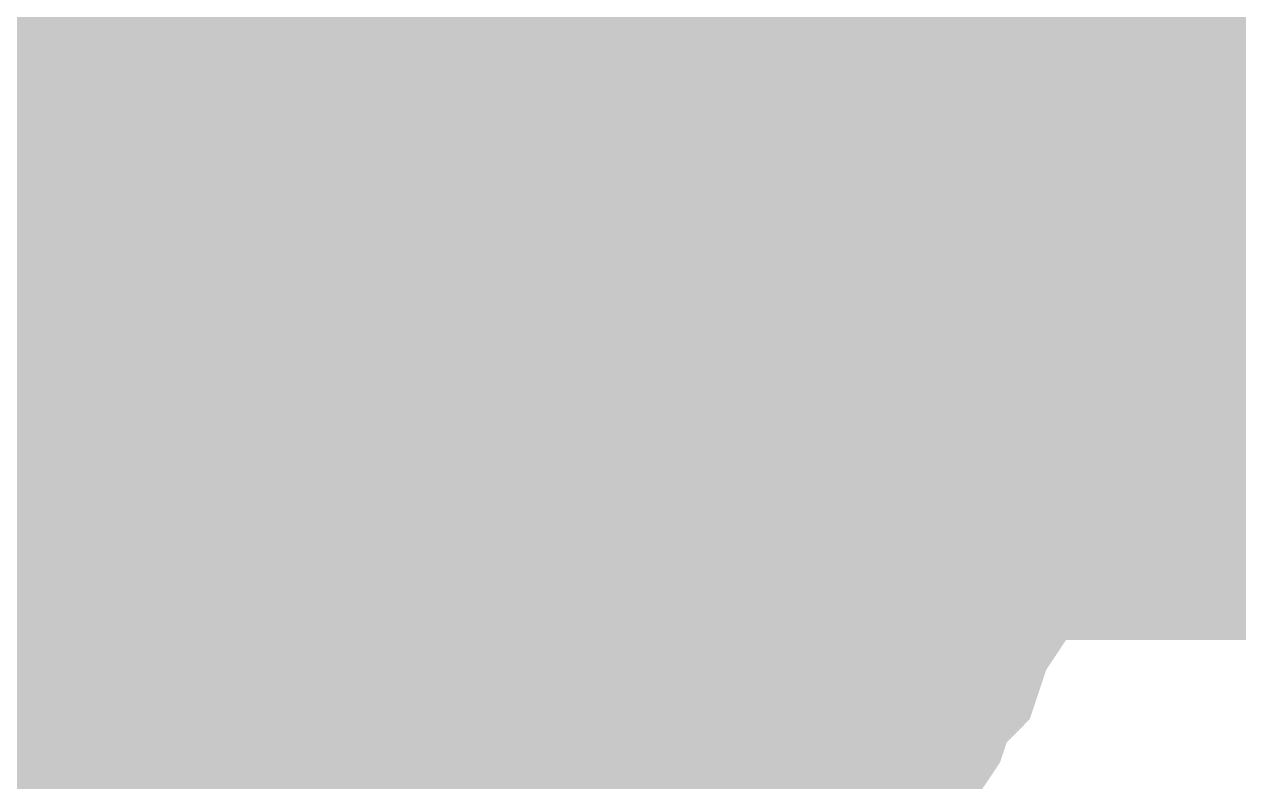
# Model space of a CAD drawing. Header units: inches. Extents: x 0 to 841, y 0 to 594.
# Drawn here: x 289.839 to 291.016, y 551.983 to 552.718 of the extents above; entities that cross this region are included whole.
import ezdxf

# ---------------------------------------------------------------- set-up
doc = ezdxf.new("R2010")
doc.units = ezdxf.units.IN
doc.layers.add('Sheet', color=255, linetype='Continuous')

msp = doc.modelspace()

# ---------------------------------------------------------------- linework, layer by layer
at = {"layer": 'Sheet'}
for points in [[(290.0089, 552.4955, 0.7493, 0.7493, 0), (290.0089, 562.4898, 0.7493, 0.7493, 0)], [(290.3345, 552.8885, 0.2997, 0.2997, 0), (290.357, 552.866, 0.2997, 0.2997, 0), (290.3682, 552.8548, 0.2997, 0.2997, 0), (290.3907, 552.8324, 0.2997, 0.2997, 0), (290.4019, 552.8211, 0.2997, 0.2997, 0), (290.4244, 552.7987, 0.2997, 0.2997, 0), (290.4356, 552.7762, 0.2997, 0.2997, 0), (290.4468, 552.7537, 0.2997, 0.2997, 0), (290.4581, 552.7425, 0.2997, 0.2997, 0), (290.4693, 552.7201, 0.2997, 0.2997, 0), (290.4805, 552.6976, 0.2997, 0.2997, 0), (290.4917, 552.6751, 0.2997, 0.2997, 0), (290.503, 552.6414, 0.2997, 0.2997, 0), (290.5142, 552.619, 0.2997, 0.2997, 0), (290.5142, 552.5965, 0.2997, 0.2997, 0), (290.5142, 552.5741, 0.2997, 0.2997, 0), (290.5254, 552.5516, 0.2997, 0.2997, 0), (290.5254, 552.5179, 0.2997, 0.2997, 0), (290.5254, 552.4955, 0.2997, 0.2997, 0)], [(290.3345, 552.8885, 0.2997, 0.2997, 0), (290.357, 552.866, 0.2997, 0.2997, 0), (290.3682, 552.8548, 0.2997, 0.2997, 0), (290.3907, 552.8324, 0.2997, 0.2997, 0), (290.4019, 552.8211, 0.2997, 0.2997, 0), (290.4244, 552.7987, 0.2997, 0.2997, 0), (290.4356, 552.7762, 0.2997, 0.2997, 0), (290.4468, 552.7537, 0.2997, 0.2997, 0), (290.4581, 552.7425, 0.2997, 0.2997, 0), (290.4693, 552.7201, 0.2997, 0.2997, 0), (290.4805, 552.6976, 0.2997, 0.2997, 0), (290.4917, 552.6751, 0.2997, 0.2997, 0), (290.503, 552.6414, 0.2997, 0.2997, 0), (290.5142, 552.619, 0.2997, 0.2997, 0), (290.5142, 552.5965, 0.2997, 0.2997, 0), (290.5142, 552.5741, 0.2997, 0.2997, 0), (290.5254, 552.5516, 0.2997, 0.2997, 0), (290.5254, 552.5179, 0.2997, 0.2997, 0), (290.5254, 552.4955, 0.2997, 0.2997, 0)], [(290.3345, 552.8885, 0.2997, 0.2997, 0), (290.357, 552.866, 0.2997, 0.2997, 0), (290.3682, 552.8548, 0.2997, 0.2997, 0), (290.3907, 552.8324, 0.2997, 0.2997, 0), (290.4019, 552.8211, 0.2997, 0.2997, 0), (290.4244, 552.7987, 0.2997, 0.2997, 0), (290.4356, 552.7762, 0.2997, 0.2997, 0), (290.4468, 552.7537, 0.2997, 0.2997, 0), (290.4581, 552.7425, 0.2997, 0.2997, 0), (290.4693, 552.7201, 0.2997, 0.2997, 0), (290.4805, 552.6976, 0.2997, 0.2997, 0), (290.4917, 552.6751, 0.2997, 0.2997, 0), (290.503, 552.6414, 0.2997, 0.2997, 0), (290.5142, 552.619, 0.2997, 0.2997, 0), (290.5142, 552.5965, 0.2997, 0.2997, 0), (290.5142, 552.5741, 0.2997, 0.2997, 0), (290.5254, 552.5516, 0.2997, 0.2997, 0), (290.5254, 552.5179, 0.2997, 0.2997, 0), (290.5254, 552.4955, 0.2997, 0.2997, 0)], [(290.6602, 552.8885, 0.2997, 0.2997, 0), (290.6826, 552.8548, 0.2997, 0.2997, 0), (290.6939, 552.8211, 0.2997, 0.2997, 0), (290.7163, 552.7874, 0.2997, 0.2997, 0), (290.7276, 552.7537, 0.2997, 0.2997, 0), (290.7388, 552.7201, 0.2997, 0.2997, 0), (290.75, 552.6864, 0.2997, 0.2997, 0), (290.7612, 552.6527, 0.2997, 0.2997, 0), (290.7612, 552.6078, 0.2997, 0.2997, 0), (290.7725, 552.5741, 0.2997, 0.2997, 0), (290.7725, 552.5292, 0.2997, 0.2997, 0), (290.7725, 552.4955, 0.2997, 0.2997, 0)], [(290.6602, 552.8885, 0.2997, 0.2997, 0), (290.6826, 552.8548, 0.2997, 0.2997, 0), (290.6939, 552.8211, 0.2997, 0.2997, 0), (290.7163, 552.7874, 0.2997, 0.2997, 0), (290.7276, 552.7537, 0.2997, 0.2997, 0), (290.7388, 552.7201, 0.2997, 0.2997, 0), (290.75, 552.6864, 0.2997, 0.2997, 0), (290.7612, 552.6527, 0.2997, 0.2997, 0), (290.7612, 552.6078, 0.2997, 0.2997, 0), (290.7725, 552.5741, 0.2997, 0.2997, 0), (290.7725, 552.5292, 0.2997, 0.2997, 0), (290.7725, 552.4955, 0.2997, 0.2997, 0)], [(290.6602, 552.8885, 0.2997, 0.2997, 0), (290.6826, 552.8548, 0.2997, 0.2997, 0), (290.6939, 552.8211, 0.2997, 0.2997, 0), (290.7163, 552.7874, 0.2997, 0.2997, 0), (290.7276, 552.7537, 0.2997, 0.2997, 0), (290.7388, 552.7201, 0.2997, 0.2997, 0), (290.75, 552.6864, 0.2997, 0.2997, 0), (290.7612, 552.6527, 0.2997, 0.2997, 0), (290.7612, 552.6078, 0.2997, 0.2997, 0), (290.7725, 552.5741, 0.2997, 0.2997, 0), (290.7725, 552.5292, 0.2997, 0.2997, 0), (290.7725, 552.4955, 0.2997, 0.2997, 0)], [(290.6602, 552.8885, 0.2997, 0.2997, 0), (290.6826, 552.8548, 0.2997, 0.2997, 0), (290.6939, 552.8211, 0.2997, 0.2997, 0), (290.7163, 552.7874, 0.2997, 0.2997, 0), (290.7276, 552.7537, 0.2997, 0.2997, 0), (290.7388, 552.7201, 0.2997, 0.2997, 0), (290.75, 552.6864, 0.2997, 0.2997, 0), (290.7612, 552.6527, 0.2997, 0.2997, 0), (290.7612, 552.6078, 0.2997, 0.2997, 0), (290.7725, 552.5741, 0.2997, 0.2997, 0), (290.7725, 552.5292, 0.2997, 0.2997, 0), (290.7725, 552.4955, 0.2997, 0.2997, 0)], [(277.5111, 552.4955, 0.7493, 0.7493, 0), (290.0089, 552.4955, 0.7493, 0.7493, 0), (290.0089, 537.4927, 0.7493, 0.7493, 0)], [(290.0089, 552.4955, 0.7493, 0.7493, 0), (295.017, 552.4955, 0.7493, 0.7493, 0)], [(290.7163, 552.7874, 0.0991, 0.0991, 0), (290.7276, 552.7537, 0.0991, 0.0991, 0), (290.7388, 552.7201, 0.0991, 0.0991, 0), (290.75, 552.6864, 0.0991, 0.0991, 0), (290.7612, 552.6527, 0.0991, 0.0991, 0), (290.7612, 552.6078, 0.0991, 0.0991, 0), (290.7725, 552.5741, 0.0991, 0.0991, 0), (290.7725, 552.5292, 0.0991, 0.0991, 0), (290.7725, 552.4955, 0.0991, 0.0991, 0)], [(290.7163, 552.7874, 0.0991, 0.0991, 0), (290.7276, 552.7537, 0.0991, 0.0991, 0), (290.7388, 552.7201, 0.0991, 0.0991, 0), (290.75, 552.6864, 0.0991, 0.0991, 0), (290.7612, 552.6527, 0.0991, 0.0991, 0), (290.7612, 552.6078, 0.0991, 0.0991, 0), (290.7725, 552.5741, 0.0991, 0.0991, 0), (290.7725, 552.5292, 0.0991, 0.0991, 0), (290.7725, 552.4955, 0.0991, 0.0991, 0)], [(290.7163, 552.7874, 0.0991, 0.0991, 0), (290.7276, 552.7537, 0.0991, 0.0991, 0), (290.7388, 552.7201, 0.0991, 0.0991, 0), (290.75, 552.6864, 0.0991, 0.0991, 0), (290.7612, 552.6527, 0.0991, 0.0991, 0), (290.7612, 552.6078, 0.0991, 0.0991, 0), (290.7725, 552.5741, 0.0991, 0.0991, 0), (290.7725, 552.5292, 0.0991, 0.0991, 0), (290.7725, 552.4955, 0.0991, 0.0991, 0)], [(290.7163, 552.7874, 0.0991, 0.0991, 0), (290.7276, 552.7537, 0.0991, 0.0991, 0), (290.7388, 552.7201, 0.0991, 0.0991, 0), (290.75, 552.6864, 0.0991, 0.0991, 0), (290.7612, 552.6527, 0.0991, 0.0991, 0), (290.7612, 552.6078, 0.0991, 0.0991, 0), (290.7725, 552.5741, 0.0991, 0.0991, 0), (290.7725, 552.5292, 0.0991, 0.0991, 0), (290.7725, 552.4955, 0.0991, 0.0991, 0)], [(290.4356, 552.7762, 0.0991, 0.0991, 0), (290.4468, 552.7537, 0.0991, 0.0991, 0), (290.4581, 552.7425, 0.0991, 0.0991, 0), (290.4693, 552.7201, 0.0991, 0.0991, 0), (290.4805, 552.6976, 0.0991, 0.0991, 0), (290.4917, 552.6751, 0.0991, 0.0991, 0), (290.503, 552.6414, 0.0991, 0.0991, 0), (290.5142, 552.619, 0.0991, 0.0991, 0), (290.5142, 552.5965, 0.0991, 0.0991, 0), (290.5142, 552.5741, 0.0991, 0.0991, 0), (290.5254, 552.5516, 0.0991, 0.0991, 0), (290.5254, 552.5179, 0.0991, 0.0991, 0), (290.5254, 552.4955, 0.0991, 0.0991, 0)], [(290.4356, 552.7762, 0.0991, 0.0991, 0), (290.4468, 552.7537, 0.0991, 0.0991, 0), (290.4581, 552.7425, 0.0991, 0.0991, 0), (290.4693, 552.7201, 0.0991, 0.0991, 0), (290.4805, 552.6976, 0.0991, 0.0991, 0), (290.4917, 552.6751, 0.0991, 0.0991, 0), (290.503, 552.6414, 0.0991, 0.0991, 0), (290.5142, 552.619, 0.0991, 0.0991, 0), (290.5142, 552.5965, 0.0991, 0.0991, 0), (290.5142, 552.5741, 0.0991, 0.0991, 0), (290.5254, 552.5516, 0.0991, 0.0991, 0), (290.5254, 552.5179, 0.0991, 0.0991, 0), (290.5254, 552.4955, 0.0991, 0.0991, 0)], [(290.4356, 552.7762, 0.0991, 0.0991, 0), (290.4468, 552.7537, 0.0991, 0.0991, 0), (290.4581, 552.7425, 0.0991, 0.0991, 0), (290.4693, 552.7201, 0.0991, 0.0991, 0), (290.4805, 552.6976, 0.0991, 0.0991, 0), (290.4917, 552.6751, 0.0991, 0.0991, 0), (290.503, 552.6414, 0.0991, 0.0991, 0), (290.5142, 552.619, 0.0991, 0.0991, 0), (290.5142, 552.5965, 0.0991, 0.0991, 0), (290.5142, 552.5741, 0.0991, 0.0991, 0), (290.5254, 552.5516, 0.0991, 0.0991, 0), (290.5254, 552.5179, 0.0991, 0.0991, 0), (290.5254, 552.4955, 0.0991, 0.0991, 0)], [(295.017, 552.4955, 0.2997, 0.2997, 0), (290.0089, 552.4955, 0.2997, 0.2997, 0)], [(290.5254, 552.4955, 0.2997, 0.2997, 0), (290.5254, 552.473, 0.2997, 0.2997, 0), (290.5254, 552.4393, 0.2997, 0.2997, 0), (290.5142, 552.4169, 0.2997, 0.2997, 0), (290.5142, 552.3944, 0.2997, 0.2997, 0), (290.5142, 552.3719, 0.2997, 0.2997, 0), (290.503, 552.3495, 0.2997, 0.2997, 0), (290.4917, 552.3158, 0.2997, 0.2997, 0), (290.4805, 552.2933, 0.2997, 0.2997, 0), (290.4693, 552.2709, 0.2997, 0.2997, 0), (290.4581, 552.2484, 0.2997, 0.2997, 0), (290.4468, 552.2372, 0.2997, 0.2997, 0), (290.4356, 552.2147, 0.2997, 0.2997, 0), (290.4244, 552.1923, 0.2997, 0.2997, 0), (290.4019, 552.1698, 0.2997, 0.2997, 0), (290.3907, 552.1586, 0.2997, 0.2997, 0), (290.3682, 552.1361, 0.2997, 0.2997, 0), (290.357, 552.1249, 0.2997, 0.2997, 0), (290.3345, 552.1024, 0.2997, 0.2997, 0), (290.3121, 552.0912, 0.2997, 0.2997, 0), (290.3009, 552.08, 0.2997, 0.2997, 0), (290.2784, 552.0575, 0.2997, 0.2997, 0), (290.2559, 552.0463, 0.2997, 0.2997, 0), (290.2335, 552.0351, 0.2997, 0.2997, 0), (290.211, 552.0351, 0.2997, 0.2997, 0), (290.1886, 552.0238, 0.2997, 0.2997, 0), (290.1661, 552.0126, 0.2997, 0.2997, 0), (290.1324, 552.0014, 0.2997, 0.2997, 0), (290.11, 552.0014, 0.2997, 0.2997, 0), (290.0875, 552.0014, 0.2997, 0.2997, 0), (290.0651, 551.9901, 0.2997, 0.2997, 0), (290.0314, 551.9901, 0.2997, 0.2997, 0), (290.0089, 551.9901, 0.2997, 0.2997, 0)], [(290.5254, 552.4955, 0.2997, 0.2997, 0), (290.5254, 552.473, 0.2997, 0.2997, 0), (290.5254, 552.4393, 0.2997, 0.2997, 0), (290.5142, 552.4169, 0.2997, 0.2997, 0), (290.5142, 552.3944, 0.2997, 0.2997, 0), (290.5142, 552.3719, 0.2997, 0.2997, 0), (290.503, 552.3495, 0.2997, 0.2997, 0), (290.4917, 552.3158, 0.2997, 0.2997, 0), (290.4805, 552.2933, 0.2997, 0.2997, 0), (290.4693, 552.2709, 0.2997, 0.2997, 0), (290.4581, 552.2484, 0.2997, 0.2997, 0), (290.4468, 552.2372, 0.2997, 0.2997, 0), (290.4356, 552.2147, 0.2997, 0.2997, 0), (290.4244, 552.1923, 0.2997, 0.2997, 0), (290.4019, 552.1698, 0.2997, 0.2997, 0), (290.3907, 552.1586, 0.2997, 0.2997, 0), (290.3682, 552.1361, 0.2997, 0.2997, 0), (290.357, 552.1249, 0.2997, 0.2997, 0), (290.3345, 552.1024, 0.2997, 0.2997, 0), (290.3121, 552.0912, 0.2997, 0.2997, 0), (290.3009, 552.08, 0.2997, 0.2997, 0), (290.2784, 552.0575, 0.2997, 0.2997, 0), (290.2559, 552.0463, 0.2997, 0.2997, 0), (290.2335, 552.0351, 0.2997, 0.2997, 0), (290.211, 552.0351, 0.2997, 0.2997, 0), (290.1886, 552.0238, 0.2997, 0.2997, 0), (290.1661, 552.0126, 0.2997, 0.2997, 0), (290.1324, 552.0014, 0.2997, 0.2997, 0), (290.11, 552.0014, 0.2997, 0.2997, 0), (290.0875, 552.0014, 0.2997, 0.2997, 0), (290.0651, 551.9901, 0.2997, 0.2997, 0), (290.0314, 551.9901, 0.2997, 0.2997, 0), (290.0089, 551.9901, 0.2997, 0.2997, 0)], [(290.5254, 552.4955, 0.2997, 0.2997, 0), (290.5254, 552.473, 0.2997, 0.2997, 0), (290.5254, 552.4393, 0.2997, 0.2997, 0), (290.5142, 552.4169, 0.2997, 0.2997, 0), (290.5142, 552.3944, 0.2997, 0.2997, 0), (290.5142, 552.3719, 0.2997, 0.2997, 0), (290.503, 552.3495, 0.2997, 0.2997, 0), (290.4917, 552.3158, 0.2997, 0.2997, 0), (290.4805, 552.2933, 0.2997, 0.2997, 0), (290.4693, 552.2709, 0.2997, 0.2997, 0), (290.4581, 552.2484, 0.2997, 0.2997, 0), (290.4468, 552.2372, 0.2997, 0.2997, 0), (290.4356, 552.2147, 0.2997, 0.2997, 0), (290.4244, 552.1923, 0.2997, 0.2997, 0), (290.4019, 552.1698, 0.2997, 0.2997, 0), (290.3907, 552.1586, 0.2997, 0.2997, 0), (290.3682, 552.1361, 0.2997, 0.2997, 0), (290.357, 552.1249, 0.2997, 0.2997, 0), (290.3345, 552.1024, 0.2997, 0.2997, 0), (290.3121, 552.0912, 0.2997, 0.2997, 0), (290.3009, 552.08, 0.2997, 0.2997, 0), (290.2784, 552.0575, 0.2997, 0.2997, 0), (290.2559, 552.0463, 0.2997, 0.2997, 0), (290.2335, 552.0351, 0.2997, 0.2997, 0), (290.211, 552.0351, 0.2997, 0.2997, 0), (290.1886, 552.0238, 0.2997, 0.2997, 0), (290.1661, 552.0126, 0.2997, 0.2997, 0), (290.1324, 552.0014, 0.2997, 0.2997, 0), (290.11, 552.0014, 0.2997, 0.2997, 0), (290.0875, 552.0014, 0.2997, 0.2997, 0), (290.0651, 551.9901, 0.2997, 0.2997, 0), (290.0314, 551.9901, 0.2997, 0.2997, 0), (290.0089, 551.9901, 0.2997, 0.2997, 0)], [(290.7725, 552.4955, 0.2997, 0.2997, 0), (290.7725, 552.4505, 0.2997, 0.2997, 0), (290.7725, 552.4169, 0.2997, 0.2997, 0), (290.7612, 552.3832, 0.2997, 0.2997, 0), (290.7612, 552.3382, 0.2997, 0.2997, 0), (290.75, 552.3046, 0.2997, 0.2997, 0), (290.7388, 552.2709, 0.2997, 0.2997, 0), (290.7276, 552.226, 0.2997, 0.2997, 0), (290.7163, 552.1923, 0.2997, 0.2997, 0), (290.6939, 552.1586, 0.2997, 0.2997, 0), (290.6826, 552.1249, 0.2997, 0.2997, 0), (290.6602, 552.1024, 0.2997, 0.2997, 0), (290.649, 552.0687, 0.2997, 0.2997, 0), (290.6265, 552.0351, 0.2997, 0.2997, 0), (290.604, 552.0126, 0.2997, 0.2997, 0), (290.5704, 551.9789, 0.2997, 0.2997, 0), (290.5479, 551.9564, 0.2997, 0.2997, 0), (290.5254, 551.934, 0.2997, 0.2997, 0), (290.4917, 551.9003, 0.2997, 0.2997, 0), (290.4693, 551.8778, 0.2997, 0.2997, 0), (290.4356, 551.8554, 0.2997, 0.2997, 0), (290.4019, 551.8441, 0.2997, 0.2997, 0), (290.3795, 551.8217, 0.2997, 0.2997, 0)], [(290.7725, 552.4955, 0.2997, 0.2997, 0), (290.7725, 552.4505, 0.2997, 0.2997, 0), (290.7725, 552.4169, 0.2997, 0.2997, 0), (290.7612, 552.3832, 0.2997, 0.2997, 0), (290.7612, 552.3382, 0.2997, 0.2997, 0), (290.75, 552.3046, 0.2997, 0.2997, 0), (290.7388, 552.2709, 0.2997, 0.2997, 0), (290.7276, 552.226, 0.2997, 0.2997, 0), (290.7163, 552.1923, 0.2997, 0.2997, 0), (290.6939, 552.1586, 0.2997, 0.2997, 0), (290.6826, 552.1249, 0.2997, 0.2997, 0), (290.6602, 552.1024, 0.2997, 0.2997, 0), (290.649, 552.0687, 0.2997, 0.2997, 0), (290.6265, 552.0351, 0.2997, 0.2997, 0), (290.604, 552.0126, 0.2997, 0.2997, 0), (290.5704, 551.9789, 0.2997, 0.2997, 0), (290.5479, 551.9564, 0.2997, 0.2997, 0), (290.5254, 551.934, 0.2997, 0.2997, 0), (290.4917, 551.9003, 0.2997, 0.2997, 0), (290.4693, 551.8778, 0.2997, 0.2997, 0), (290.4356, 551.8554, 0.2997, 0.2997, 0), (290.4019, 551.8441, 0.2997, 0.2997, 0), (290.3795, 551.8217, 0.2997, 0.2997, 0)], [(290.7725, 552.4955, 0.2997, 0.2997, 0), (290.7725, 552.4505, 0.2997, 0.2997, 0), (290.7725, 552.4169, 0.2997, 0.2997, 0), (290.7612, 552.3832, 0.2997, 0.2997, 0), (290.7612, 552.3382, 0.2997, 0.2997, 0), (290.75, 552.3046, 0.2997, 0.2997, 0), (290.7388, 552.2709, 0.2997, 0.2997, 0), (290.7276, 552.226, 0.2997, 0.2997, 0), (290.7163, 552.1923, 0.2997, 0.2997, 0), (290.6939, 552.1586, 0.2997, 0.2997, 0), (290.6826, 552.1249, 0.2997, 0.2997, 0), (290.6602, 552.1024, 0.2997, 0.2997, 0), (290.649, 552.0687, 0.2997, 0.2997, 0), (290.6265, 552.0351, 0.2997, 0.2997, 0), (290.604, 552.0126, 0.2997, 0.2997, 0), (290.5704, 551.9789, 0.2997, 0.2997, 0), (290.5479, 551.9564, 0.2997, 0.2997, 0), (290.5254, 551.934, 0.2997, 0.2997, 0), (290.4917, 551.9003, 0.2997, 0.2997, 0), (290.4693, 551.8778, 0.2997, 0.2997, 0), (290.4356, 551.8554, 0.2997, 0.2997, 0), (290.4019, 551.8441, 0.2997, 0.2997, 0), (290.3795, 551.8217, 0.2997, 0.2997, 0)], [(290.7725, 552.4955, 0.2997, 0.2997, 0), (290.7725, 552.4505, 0.2997, 0.2997, 0), (290.7725, 552.4169, 0.2997, 0.2997, 0), (290.7612, 552.3832, 0.2997, 0.2997, 0), (290.7612, 552.3382, 0.2997, 0.2997, 0), (290.75, 552.3046, 0.2997, 0.2997, 0), (290.7388, 552.2709, 0.2997, 0.2997, 0), (290.7276, 552.226, 0.2997, 0.2997, 0), (290.7163, 552.1923, 0.2997, 0.2997, 0), (290.6939, 552.1586, 0.2997, 0.2997, 0), (290.6826, 552.1249, 0.2997, 0.2997, 0), (290.6602, 552.1024, 0.2997, 0.2997, 0), (290.649, 552.0687, 0.2997, 0.2997, 0), (290.6265, 552.0351, 0.2997, 0.2997, 0), (290.604, 552.0126, 0.2997, 0.2997, 0), (290.5704, 551.9789, 0.2997, 0.2997, 0), (290.5479, 551.9564, 0.2997, 0.2997, 0), (290.5254, 551.934, 0.2997, 0.2997, 0), (290.4917, 551.9003, 0.2997, 0.2997, 0), (290.4693, 551.8778, 0.2997, 0.2997, 0), (290.4356, 551.8554, 0.2997, 0.2997, 0), (290.4019, 551.8441, 0.2997, 0.2997, 0), (290.3795, 551.8217, 0.2997, 0.2997, 0)], [(290.5254, 552.4955, 0.2997, 0.2997, 0), (290.5254, 552.4955, 0.2997, 0.2997, 0), (290.5254, 552.4955, 0.2997, 0.2997, 0), (290.5254, 552.4955, 0.2997, 0.2997, 0), (290.5254, 552.4955, 0.2997, 0.2997, 0), (290.5254, 552.4955, 0.2997, 0.2997, 0), (290.5254, 552.4955, 0.2997, 0.2997, 0), (290.5254, 552.4955, 0.2997, 0.2997, 0), (290.5254, 552.4955, 0.2997, 0.2997, 0), (290.5254, 552.4955, 0.2997, 0.2997, 0), (290.5254, 552.4955, 0.2997, 0.2997, 0), (290.5254, 552.4955, 0.2997, 0.2997, 0), (290.5254, 552.4955, 0.2997, 0.2997, 0), (290.5254, 552.4955, 0.2997, 0.2997, 0), (290.5254, 552.4955, 0.2997, 0.2997, 0), (290.5254, 552.4955, 0.2997, 0.2997, 0), (290.5254, 552.4955, 0.2997, 0.2997, 0), (290.5254, 552.4955, 0.2997, 0.2997, 0), (290.5254, 552.4955, 0.2997, 0.2997, 0), (290.5254, 552.4955, 0.2997, 0.2997, 0), (290.5254, 552.4955, 0.2997, 0.2997, 0), (290.5254, 552.4955, 0.2997, 0.2997, 0), (290.5254, 552.4955, 0.2997, 0.2997, 0), (290.5254, 552.4955, 0.2997, 0.2997, 0), (290.5254, 552.4955, 0.2997, 0.2997, 0), (290.5254, 552.4955, 0.2997, 0.2997, 0), (290.5254, 552.4955, 0.2997, 0.2997, 0), (290.5254, 552.4955, 0.2997, 0.2997, 0), (290.5254, 552.4955, 0.2997, 0.2997, 0), (290.5254, 552.4955, 0.2997, 0.2997, 0), (290.5254, 552.4955, 0.2997, 0.2997, 0), (290.5254, 552.4955, 0.2997, 0.2997, 0), (290.5254, 552.4955, 0.2997, 0.2997, 0)], [(290.5254, 552.4955, 0.2997, 0.2997, 0), (290.5254, 552.4955, 0.2997, 0.2997, 0)], [(290.5254, 552.4955, 0.2997, 0.2997, 0), (290.5254, 552.4955, 0.2997, 0.2997, 0), (290.5254, 552.4955, 0.2997, 0.2997, 0), (290.5254, 552.4955, 0.2997, 0.2997, 0), (290.5254, 552.4955, 0.2997, 0.2997, 0), (290.5254, 552.4955, 0.2997, 0.2997, 0), (290.5254, 552.4955, 0.2997, 0.2997, 0), (290.5254, 552.4955, 0.2997, 0.2997, 0), (290.5254, 552.4955, 0.2997, 0.2997, 0), (290.5254, 552.4955, 0.2997, 0.2997, 0), (290.5254, 552.4955, 0.2997, 0.2997, 0), (290.5254, 552.4955, 0.2997, 0.2997, 0), (290.5254, 552.4955, 0.2997, 0.2997, 0), (290.5254, 552.4955, 0.2997, 0.2997, 0), (290.5254, 552.4955, 0.2997, 0.2997, 0), (290.5254, 552.4955, 0.2997, 0.2997, 0), (290.5254, 552.4955, 0.2997, 0.2997, 0), (290.5254, 552.4955, 0.2997, 0.2997, 0), (290.5254, 552.4955, 0.2997, 0.2997, 0), (290.5254, 552.4955, 0.2997, 0.2997, 0), (290.5254, 552.4955, 0.2997, 0.2997, 0), (290.5254, 552.4955, 0.2997, 0.2997, 0), (290.5254, 552.4955, 0.2997, 0.2997, 0), (290.5254, 552.4955, 0.2997, 0.2997, 0), (290.5254, 552.4955, 0.2997, 0.2997, 0), (290.5254, 552.4955, 0.2997, 0.2997, 0), (290.5254, 552.4955, 0.2997, 0.2997, 0), (290.5254, 552.4955, 0.2997, 0.2997, 0), (290.5254, 552.4955, 0.2997, 0.2997, 0), (290.5254, 552.4955, 0.2997, 0.2997, 0), (290.5254, 552.4955, 0.2997, 0.2997, 0), (290.5254, 552.4955, 0.2997, 0.2997, 0), (290.5254, 552.4955, 0.2997, 0.2997, 0)], [(290.5254, 552.4955, 0.2997, 0.2997, 0), (290.5254, 552.4955, 0.2997, 0.2997, 0)], [(290.5254, 552.4955, 0.2997, 0.2997, 0), (290.5254, 552.4955, 0.2997, 0.2997, 0), (290.5254, 552.4955, 0.2997, 0.2997, 0), (290.5254, 552.4955, 0.2997, 0.2997, 0), (290.5254, 552.4955, 0.2997, 0.2997, 0), (290.5254, 552.4955, 0.2997, 0.2997, 0), (290.5254, 552.4955, 0.2997, 0.2997, 0), (290.5254, 552.4955, 0.2997, 0.2997, 0), (290.5254, 552.4955, 0.2997, 0.2997, 0), (290.5254, 552.4955, 0.2997, 0.2997, 0), (290.5254, 552.4955, 0.2997, 0.2997, 0), (290.5254, 552.4955, 0.2997, 0.2997, 0), (290.5254, 552.4955, 0.2997, 0.2997, 0), (290.5254, 552.4955, 0.2997, 0.2997, 0), (290.5254, 552.4955, 0.2997, 0.2997, 0), (290.5254, 552.4955, 0.2997, 0.2997, 0), (290.5254, 552.4955, 0.2997, 0.2997, 0), (290.5254, 552.4955, 0.2997, 0.2997, 0), (290.5254, 552.4955, 0.2997, 0.2997, 0), (290.5254, 552.4955, 0.2997, 0.2997, 0), (290.5254, 552.4955, 0.2997, 0.2997, 0), (290.5254, 552.4955, 0.2997, 0.2997, 0), (290.5254, 552.4955, 0.2997, 0.2997, 0), (290.5254, 552.4955, 0.2997, 0.2997, 0), (290.5254, 552.4955, 0.2997, 0.2997, 0), (290.5254, 552.4955, 0.2997, 0.2997, 0), (290.5254, 552.4955, 0.2997, 0.2997, 0), (290.5254, 552.4955, 0.2997, 0.2997, 0), (290.5254, 552.4955, 0.2997, 0.2997, 0), (290.5254, 552.4955, 0.2997, 0.2997, 0), (290.5254, 552.4955, 0.2997, 0.2997, 0), (290.5254, 552.4955, 0.2997, 0.2997, 0), (290.5254, 552.4955, 0.2997, 0.2997, 0)], [(290.5254, 552.4955, 0.2997, 0.2997, 0), (290.5254, 552.4955, 0.2997, 0.2997, 0)], [(290.7725, 552.4955, 0.2997, 0.2997, 0), (290.7725, 552.4955, 0.2997, 0.2997, 0), (290.7725, 552.4955, 0.2997, 0.2997, 0), (290.7725, 552.4955, 0.2997, 0.2997, 0), (290.7725, 552.4955, 0.2997, 0.2997, 0), (290.7725, 552.4955, 0.2997, 0.2997, 0), (290.7725, 552.4955, 0.2997, 0.2997, 0), (290.7725, 552.4955, 0.2997, 0.2997, 0), (290.7725, 552.4955, 0.2997, 0.2997, 0), (290.7725, 552.4955, 0.2997, 0.2997, 0), (290.7725, 552.4955, 0.2997, 0.2997, 0), (290.7725, 552.4955, 0.2997, 0.2997, 0), (290.7725, 552.4955, 0.2997, 0.2997, 0), (290.7725, 552.4955, 0.2997, 0.2997, 0), (290.7725, 552.4955, 0.2997, 0.2997, 0), (290.7725, 552.4955, 0.2997, 0.2997, 0), (290.7725, 552.4955, 0.2997, 0.2997, 0), (290.7725, 552.4955, 0.2997, 0.2997, 0), (290.7725, 552.4955, 0.2997, 0.2997, 0), (290.7725, 552.4955, 0.2997, 0.2997, 0), (290.7725, 552.4955, 0.2997, 0.2997, 0), (290.7725, 552.4955, 0.2997, 0.2997, 0), (290.7725, 552.4955, 0.2997, 0.2997, 0), (290.7725, 552.4955, 0.2997, 0.2997, 0), (290.7725, 552.4955, 0.2997, 0.2997, 0), (290.7725, 552.4955, 0.2997, 0.2997, 0), (290.7725, 552.4955, 0.2997, 0.2997, 0), (290.7725, 552.4955, 0.2997, 0.2997, 0), (290.7725, 552.4955, 0.2997, 0.2997, 0), (290.7725, 552.4955, 0.2997, 0.2997, 0), (290.7725, 552.4955, 0.2997, 0.2997, 0), (290.7725, 552.4955, 0.2997, 0.2997, 0), (290.7725, 552.4955, 0.2997, 0.2997, 0)], [(290.7725, 552.4955, 0.2997, 0.2997, 0), (290.7725, 552.4955, 0.2997, 0.2997, 0)], [(290.7725, 552.4955, 0.2997, 0.2997, 0), (290.7725, 552.4955, 0.2997, 0.2997, 0), (290.7725, 552.4955, 0.2997, 0.2997, 0), (290.7725, 552.4955, 0.2997, 0.2997, 0), (290.7725, 552.4955, 0.2997, 0.2997, 0), (290.7725, 552.4955, 0.2997, 0.2997, 0), (290.7725, 552.4955, 0.2997, 0.2997, 0), (290.7725, 552.4955, 0.2997, 0.2997, 0), (290.7725, 552.4955, 0.2997, 0.2997, 0), (290.7725, 552.4955, 0.2997, 0.2997, 0), (290.7725, 552.4955, 0.2997, 0.2997, 0), (290.7725, 552.4955, 0.2997, 0.2997, 0), (290.7725, 552.4955, 0.2997, 0.2997, 0), (290.7725, 552.4955, 0.2997, 0.2997, 0), (290.7725, 552.4955, 0.2997, 0.2997, 0), (290.7725, 552.4955, 0.2997, 0.2997, 0), (290.7725, 552.4955, 0.2997, 0.2997, 0), (290.7725, 552.4955, 0.2997, 0.2997, 0), (290.7725, 552.4955, 0.2997, 0.2997, 0), (290.7725, 552.4955, 0.2997, 0.2997, 0), (290.7725, 552.4955, 0.2997, 0.2997, 0), (290.7725, 552.4955, 0.2997, 0.2997, 0), (290.7725, 552.4955, 0.2997, 0.2997, 0), (290.7725, 552.4955, 0.2997, 0.2997, 0), (290.7725, 552.4955, 0.2997, 0.2997, 0), (290.7725, 552.4955, 0.2997, 0.2997, 0), (290.7725, 552.4955, 0.2997, 0.2997, 0), (290.7725, 552.4955, 0.2997, 0.2997, 0), (290.7725, 552.4955, 0.2997, 0.2997, 0), (290.7725, 552.4955, 0.2997, 0.2997, 0), (290.7725, 552.4955, 0.2997, 0.2997, 0), (290.7725, 552.4955, 0.2997, 0.2997, 0), (290.7725, 552.4955, 0.2997, 0.2997, 0)], [(290.7725, 552.4955, 0.2997, 0.2997, 0), (290.7725, 552.4955, 0.2997, 0.2997, 0)], [(290.7725, 552.4955, 0.2997, 0.2997, 0), (290.7725, 552.4955, 0.2997, 0.2997, 0), (290.7725, 552.4955, 0.2997, 0.2997, 0), (290.7725, 552.4955, 0.2997, 0.2997, 0), (290.7725, 552.4955, 0.2997, 0.2997, 0), (290.7725, 552.4955, 0.2997, 0.2997, 0), (290.7725, 552.4955, 0.2997, 0.2997, 0), (290.7725, 552.4955, 0.2997, 0.2997, 0), (290.7725, 552.4955, 0.2997, 0.2997, 0), (290.7725, 552.4955, 0.2997, 0.2997, 0), (290.7725, 552.4955, 0.2997, 0.2997, 0), (290.7725, 552.4955, 0.2997, 0.2997, 0), (290.7725, 552.4955, 0.2997, 0.2997, 0), (290.7725, 552.4955, 0.2997, 0.2997, 0), (290.7725, 552.4955, 0.2997, 0.2997, 0), (290.7725, 552.4955, 0.2997, 0.2997, 0), (290.7725, 552.4955, 0.2997, 0.2997, 0), (290.7725, 552.4955, 0.2997, 0.2997, 0), (290.7725, 552.4955, 0.2997, 0.2997, 0), (290.7725, 552.4955, 0.2997, 0.2997, 0), (290.7725, 552.4955, 0.2997, 0.2997, 0), (290.7725, 552.4955, 0.2997, 0.2997, 0), (290.7725, 552.4955, 0.2997, 0.2997, 0), (290.7725, 552.4955, 0.2997, 0.2997, 0), (290.7725, 552.4955, 0.2997, 0.2997, 0), (290.7725, 552.4955, 0.2997, 0.2997, 0), (290.7725, 552.4955, 0.2997, 0.2997, 0), (290.7725, 552.4955, 0.2997, 0.2997, 0), (290.7725, 552.4955, 0.2997, 0.2997, 0), (290.7725, 552.4955, 0.2997, 0.2997, 0), (290.7725, 552.4955, 0.2997, 0.2997, 0), (290.7725, 552.4955, 0.2997, 0.2997, 0), (290.7725, 552.4955, 0.2997, 0.2997, 0)], [(290.7725, 552.4955, 0.2997, 0.2997, 0), (290.7725, 552.4955, 0.2997, 0.2997, 0)], [(290.7725, 552.4955, 0.2997, 0.2997, 0), (290.7725, 552.4955, 0.2997, 0.2997, 0), (290.7725, 552.4955, 0.2997, 0.2997, 0), (290.7725, 552.4955, 0.2997, 0.2997, 0), (290.7725, 552.4955, 0.2997, 0.2997, 0), (290.7725, 552.4955, 0.2997, 0.2997, 0), (290.7725, 552.4955, 0.2997, 0.2997, 0), (290.7725, 552.4955, 0.2997, 0.2997, 0), (290.7725, 552.4955, 0.2997, 0.2997, 0), (290.7725, 552.4955, 0.2997, 0.2997, 0), (290.7725, 552.4955, 0.2997, 0.2997, 0), (290.7725, 552.4955, 0.2997, 0.2997, 0), (290.7725, 552.4955, 0.2997, 0.2997, 0), (290.7725, 552.4955, 0.2997, 0.2997, 0), (290.7725, 552.4955, 0.2997, 0.2997, 0), (290.7725, 552.4955, 0.2997, 0.2997, 0), (290.7725, 552.4955, 0.2997, 0.2997, 0), (290.7725, 552.4955, 0.2997, 0.2997, 0), (290.7725, 552.4955, 0.2997, 0.2997, 0), (290.7725, 552.4955, 0.2997, 0.2997, 0), (290.7725, 552.4955, 0.2997, 0.2997, 0), (290.7725, 552.4955, 0.2997, 0.2997, 0), (290.7725, 552.4955, 0.2997, 0.2997, 0), (290.7725, 552.4955, 0.2997, 0.2997, 0), (290.7725, 552.4955, 0.2997, 0.2997, 0), (290.7725, 552.4955, 0.2997, 0.2997, 0), (290.7725, 552.4955, 0.2997, 0.2997, 0), (290.7725, 552.4955, 0.2997, 0.2997, 0), (290.7725, 552.4955, 0.2997, 0.2997, 0), (290.7725, 552.4955, 0.2997, 0.2997, 0), (290.7725, 552.4955, 0.2997, 0.2997, 0), (290.7725, 552.4955, 0.2997, 0.2997, 0), (290.7725, 552.4955, 0.2997, 0.2997, 0)], [(290.7725, 552.4955, 0.2997, 0.2997, 0), (290.7725, 552.4955, 0.2997, 0.2997, 0)], [(290.5254, 552.4955, 0.0991, 0.0991, 0), (290.5254, 552.473, 0.0991, 0.0991, 0), (290.5254, 552.4393, 0.0991, 0.0991, 0), (290.5142, 552.4169, 0.0991, 0.0991, 0), (290.5142, 552.3944, 0.0991, 0.0991, 0), (290.5142, 552.3719, 0.0991, 0.0991, 0), (290.503, 552.3495, 0.0991, 0.0991, 0), (290.4917, 552.3158, 0.0991, 0.0991, 0), (290.4805, 552.2933, 0.0991, 0.0991, 0), (290.4693, 552.2709, 0.0991, 0.0991, 0), (290.4581, 552.2484, 0.0991, 0.0991, 0), (290.4468, 552.2372, 0.0991, 0.0991, 0), (290.4356, 552.2147, 0.0991, 0.0991, 0), (290.4244, 552.1923, 0.0991, 0.0991, 0), (290.4019, 552.1698, 0.0991, 0.0991, 0), (290.3907, 552.1586, 0.0991, 0.0991, 0), (290.3682, 552.1361, 0.0991, 0.0991, 0), (290.357, 552.1249, 0.0991, 0.0991, 0), (290.3345, 552.1024, 0.0991, 0.0991, 0), (290.3121, 552.0912, 0.0991, 0.0991, 0), (290.3009, 552.08, 0.0991, 0.0991, 0), (290.2784, 552.0575, 0.0991, 0.0991, 0), (290.2559, 552.0463, 0.0991, 0.0991, 0), (290.2335, 552.0351, 0.0991, 0.0991, 0), (290.211, 552.0351, 0.0991, 0.0991, 0), (290.1886, 552.0238, 0.0991, 0.0991, 0), (290.1661, 552.0126, 0.0991, 0.0991, 0), (290.1324, 552.0014, 0.0991, 0.0991, 0), (290.11, 552.0014, 0.0991, 0.0991, 0), (290.0875, 552.0014, 0.0991, 0.0991, 0), (290.0651, 551.9901, 0.0991, 0.0991, 0), (290.0314, 551.9901, 0.0991, 0.0991, 0), (290.0089, 551.9901, 0.0991, 0.0991, 0)], [(290.5254, 552.4955, 0.0991, 0.0991, 0), (290.5254, 552.473, 0.0991, 0.0991, 0), (290.5254, 552.4393, 0.0991, 0.0991, 0), (290.5142, 552.4169, 0.0991, 0.0991, 0), (290.5142, 552.3944, 0.0991, 0.0991, 0), (290.5142, 552.3719, 0.0991, 0.0991, 0), (290.503, 552.3495, 0.0991, 0.0991, 0), (290.4917, 552.3158, 0.0991, 0.0991, 0), (290.4805, 552.2933, 0.0991, 0.0991, 0), (290.4693, 552.2709, 0.0991, 0.0991, 0), (290.4581, 552.2484, 0.0991, 0.0991, 0), (290.4468, 552.2372, 0.0991, 0.0991, 0), (290.4356, 552.2147, 0.0991, 0.0991, 0), (290.4244, 552.1923, 0.0991, 0.0991, 0), (290.4019, 552.1698, 0.0991, 0.0991, 0), (290.3907, 552.1586, 0.0991, 0.0991, 0), (290.3682, 552.1361, 0.0991, 0.0991, 0), (290.357, 552.1249, 0.0991, 0.0991, 0), (290.3345, 552.1024, 0.0991, 0.0991, 0), (290.3121, 552.0912, 0.0991, 0.0991, 0), (290.3009, 552.08, 0.0991, 0.0991, 0), (290.2784, 552.0575, 0.0991, 0.0991, 0), (290.2559, 552.0463, 0.0991, 0.0991, 0), (290.2335, 552.0351, 0.0991, 0.0991, 0), (290.211, 552.0351, 0.0991, 0.0991, 0), (290.1886, 552.0238, 0.0991, 0.0991, 0), (290.1661, 552.0126, 0.0991, 0.0991, 0), (290.1324, 552.0014, 0.0991, 0.0991, 0), (290.11, 552.0014, 0.0991, 0.0991, 0), (290.0875, 552.0014, 0.0991, 0.0991, 0), (290.0651, 551.9901, 0.0991, 0.0991, 0), (290.0314, 551.9901, 0.0991, 0.0991, 0), (290.0089, 551.9901, 0.0991, 0.0991, 0)], [(290.5254, 552.4955, 0.0991, 0.0991, 0), (290.5254, 552.473, 0.0991, 0.0991, 0), (290.5254, 552.4393, 0.0991, 0.0991, 0), (290.5142, 552.4169, 0.0991, 0.0991, 0), (290.5142, 552.3944, 0.0991, 0.0991, 0), (290.5142, 552.3719, 0.0991, 0.0991, 0), (290.503, 552.3495, 0.0991, 0.0991, 0), (290.4917, 552.3158, 0.0991, 0.0991, 0), (290.4805, 552.2933, 0.0991, 0.0991, 0), (290.4693, 552.2709, 0.0991, 0.0991, 0), (290.4581, 552.2484, 0.0991, 0.0991, 0), (290.4468, 552.2372, 0.0991, 0.0991, 0), (290.4356, 552.2147, 0.0991, 0.0991, 0), (290.4244, 552.1923, 0.0991, 0.0991, 0), (290.4019, 552.1698, 0.0991, 0.0991, 0), (290.3907, 552.1586, 0.0991, 0.0991, 0), (290.3682, 552.1361, 0.0991, 0.0991, 0), (290.357, 552.1249, 0.0991, 0.0991, 0), (290.3345, 552.1024, 0.0991, 0.0991, 0), (290.3121, 552.0912, 0.0991, 0.0991, 0), (290.3009, 552.08, 0.0991, 0.0991, 0), (290.2784, 552.0575, 0.0991, 0.0991, 0), (290.2559, 552.0463, 0.0991, 0.0991, 0), (290.2335, 552.0351, 0.0991, 0.0991, 0), (290.211, 552.0351, 0.0991, 0.0991, 0), (290.1886, 552.0238, 0.0991, 0.0991, 0), (290.1661, 552.0126, 0.0991, 0.0991, 0), (290.1324, 552.0014, 0.0991, 0.0991, 0), (290.11, 552.0014, 0.0991, 0.0991, 0), (290.0875, 552.0014, 0.0991, 0.0991, 0), (290.0651, 551.9901, 0.0991, 0.0991, 0), (290.0314, 551.9901, 0.0991, 0.0991, 0), (290.0089, 551.9901, 0.0991, 0.0991, 0)], [(290.7725, 552.4955, 0.0991, 0.0991, 0), (290.7725, 552.4505, 0.0991, 0.0991, 0), (290.7725, 552.4169, 0.0991, 0.0991, 0), (290.7612, 552.3832, 0.0991, 0.0991, 0), (290.7612, 552.3382, 0.0991, 0.0991, 0), (290.75, 552.3046, 0.0991, 0.0991, 0), (290.7388, 552.2709, 0.0991, 0.0991, 0), (290.7276, 552.226, 0.0991, 0.0991, 0), (290.7163, 552.1923, 0.0991, 0.0991, 0), (290.6939, 552.1586, 0.0991, 0.0991, 0), (290.6826, 552.1249, 0.0991, 0.0991, 0), (290.6602, 552.1024, 0.0991, 0.0991, 0), (290.649, 552.0687, 0.0991, 0.0991, 0), (290.6265, 552.0351, 0.0991, 0.0991, 0), (290.604, 552.0126, 0.0991, 0.0991, 0), (290.5704, 551.9789, 0.0991, 0.0991, 0), (290.5479, 551.9564, 0.0991, 0.0991, 0), (290.5254, 551.934, 0.0991, 0.0991, 0), (290.4917, 551.9003, 0.0991, 0.0991, 0)], [(290.7725, 552.4955, 0.0991, 0.0991, 0), (290.7725, 552.4505, 0.0991, 0.0991, 0), (290.7725, 552.4169, 0.0991, 0.0991, 0), (290.7612, 552.3832, 0.0991, 0.0991, 0), (290.7612, 552.3382, 0.0991, 0.0991, 0), (290.75, 552.3046, 0.0991, 0.0991, 0), (290.7388, 552.2709, 0.0991, 0.0991, 0), (290.7276, 552.226, 0.0991, 0.0991, 0), (290.7163, 552.1923, 0.0991, 0.0991, 0), (290.6939, 552.1586, 0.0991, 0.0991, 0), (290.6826, 552.1249, 0.0991, 0.0991, 0), (290.6602, 552.1024, 0.0991, 0.0991, 0), (290.649, 552.0687, 0.0991, 0.0991, 0), (290.6265, 552.0351, 0.0991, 0.0991, 0), (290.604, 552.0126, 0.0991, 0.0991, 0), (290.5704, 551.9789, 0.0991, 0.0991, 0), (290.5479, 551.9564, 0.0991, 0.0991, 0), (290.5254, 551.934, 0.0991, 0.0991, 0), (290.4917, 551.9003, 0.0991, 0.0991, 0)], [(290.7725, 552.4955, 0.0991, 0.0991, 0), (290.7725, 552.4505, 0.0991, 0.0991, 0), (290.7725, 552.4169, 0.0991, 0.0991, 0), (290.7612, 552.3832, 0.0991, 0.0991, 0), (290.7612, 552.3382, 0.0991, 0.0991, 0), (290.75, 552.3046, 0.0991, 0.0991, 0), (290.7388, 552.2709, 0.0991, 0.0991, 0), (290.7276, 552.226, 0.0991, 0.0991, 0), (290.7163, 552.1923, 0.0991, 0.0991, 0), (290.6939, 552.1586, 0.0991, 0.0991, 0), (290.6826, 552.1249, 0.0991, 0.0991, 0), (290.6602, 552.1024, 0.0991, 0.0991, 0), (290.649, 552.0687, 0.0991, 0.0991, 0), (290.6265, 552.0351, 0.0991, 0.0991, 0), (290.604, 552.0126, 0.0991, 0.0991, 0), (290.5704, 551.9789, 0.0991, 0.0991, 0), (290.5479, 551.9564, 0.0991, 0.0991, 0), (290.5254, 551.934, 0.0991, 0.0991, 0), (290.4917, 551.9003, 0.0991, 0.0991, 0)], [(290.7725, 552.4955, 0.0991, 0.0991, 0), (290.7725, 552.4505, 0.0991, 0.0991, 0), (290.7725, 552.4169, 0.0991, 0.0991, 0), (290.7612, 552.3832, 0.0991, 0.0991, 0), (290.7612, 552.3382, 0.0991, 0.0991, 0), (290.75, 552.3046, 0.0991, 0.0991, 0), (290.7388, 552.2709, 0.0991, 0.0991, 0), (290.7276, 552.226, 0.0991, 0.0991, 0), (290.7163, 552.1923, 0.0991, 0.0991, 0), (290.6939, 552.1586, 0.0991, 0.0991, 0), (290.6826, 552.1249, 0.0991, 0.0991, 0), (290.6602, 552.1024, 0.0991, 0.0991, 0), (290.649, 552.0687, 0.0991, 0.0991, 0), (290.6265, 552.0351, 0.0991, 0.0991, 0), (290.604, 552.0126, 0.0991, 0.0991, 0), (290.5704, 551.9789, 0.0991, 0.0991, 0), (290.5479, 551.9564, 0.0991, 0.0991, 0), (290.5254, 551.934, 0.0991, 0.0991, 0), (290.4917, 551.9003, 0.0991, 0.0991, 0)], [(290.5254, 552.4955, 0.0991, 0.0991, 0), (290.5254, 552.4955, 0.0991, 0.0991, 0), (290.5254, 552.4955, 0.0991, 0.0991, 0), (290.5254, 552.4955, 0.0991, 0.0991, 0), (290.5254, 552.4955, 0.0991, 0.0991, 0), (290.5254, 552.4955, 0.0991, 0.0991, 0), (290.5254, 552.4955, 0.0991, 0.0991, 0), (290.5254, 552.4955, 0.0991, 0.0991, 0), (290.5254, 552.4955, 0.0991, 0.0991, 0), (290.5254, 552.4955, 0.0991, 0.0991, 0), (290.5254, 552.4955, 0.0991, 0.0991, 0), (290.5254, 552.4955, 0.0991, 0.0991, 0), (290.5254, 552.4955, 0.0991, 0.0991, 0), (290.5254, 552.4955, 0.0991, 0.0991, 0), (290.5254, 552.4955, 0.0991, 0.0991, 0), (290.5254, 552.4955, 0.0991, 0.0991, 0), (290.5254, 552.4955, 0.0991, 0.0991, 0), (290.5254, 552.4955, 0.0991, 0.0991, 0), (290.5254, 552.4955, 0.0991, 0.0991, 0), (290.5254, 552.4955, 0.0991, 0.0991, 0), (290.5254, 552.4955, 0.0991, 0.0991, 0), (290.5254, 552.4955, 0.0991, 0.0991, 0), (290.5254, 552.4955, 0.0991, 0.0991, 0), (290.5254, 552.4955, 0.0991, 0.0991, 0), (290.5254, 552.4955, 0.0991, 0.0991, 0), (290.5254, 552.4955, 0.0991, 0.0991, 0), (290.5254, 552.4955, 0.0991, 0.0991, 0), (290.5254, 552.4955, 0.0991, 0.0991, 0), (290.5254, 552.4955, 0.0991, 0.0991, 0), (290.5254, 552.4955, 0.0991, 0.0991, 0), (290.5254, 552.4955, 0.0991, 0.0991, 0), (290.5254, 552.4955, 0.0991, 0.0991, 0), (290.5254, 552.4955, 0.0991, 0.0991, 0)], [(290.5254, 552.4955, 0.0991, 0.0991, 0), (290.5254, 552.4955, 0.0991, 0.0991, 0)], [(290.5254, 552.4955, 0.0991, 0.0991, 0), (290.5254, 552.4955, 0.0991, 0.0991, 0), (290.5254, 552.4955, 0.0991, 0.0991, 0), (290.5254, 552.4955, 0.0991, 0.0991, 0), (290.5254, 552.4955, 0.0991, 0.0991, 0), (290.5254, 552.4955, 0.0991, 0.0991, 0), (290.5254, 552.4955, 0.0991, 0.0991, 0), (290.5254, 552.4955, 0.0991, 0.0991, 0), (290.5254, 552.4955, 0.0991, 0.0991, 0), (290.5254, 552.4955, 0.0991, 0.0991, 0), (290.5254, 552.4955, 0.0991, 0.0991, 0), (290.5254, 552.4955, 0.0991, 0.0991, 0), (290.5254, 552.4955, 0.0991, 0.0991, 0), (290.5254, 552.4955, 0.0991, 0.0991, 0), (290.5254, 552.4955, 0.0991, 0.0991, 0), (290.5254, 552.4955, 0.0991, 0.0991, 0), (290.5254, 552.4955, 0.0991, 0.0991, 0), (290.5254, 552.4955, 0.0991, 0.0991, 0), (290.5254, 552.4955, 0.0991, 0.0991, 0), (290.5254, 552.4955, 0.0991, 0.0991, 0), (290.5254, 552.4955, 0.0991, 0.0991, 0), (290.5254, 552.4955, 0.0991, 0.0991, 0), (290.5254, 552.4955, 0.0991, 0.0991, 0), (290.5254, 552.4955, 0.0991, 0.0991, 0), (290.5254, 552.4955, 0.0991, 0.0991, 0), (290.5254, 552.4955, 0.0991, 0.0991, 0), (290.5254, 552.4955, 0.0991, 0.0991, 0), (290.5254, 552.4955, 0.0991, 0.0991, 0), (290.5254, 552.4955, 0.0991, 0.0991, 0), (290.5254, 552.4955, 0.0991, 0.0991, 0), (290.5254, 552.4955, 0.0991, 0.0991, 0), (290.5254, 552.4955, 0.0991, 0.0991, 0), (290.5254, 552.4955, 0.0991, 0.0991, 0)], [(290.5254, 552.4955, 0.0991, 0.0991, 0), (290.5254, 552.4955, 0.0991, 0.0991, 0)], [(290.5254, 552.4955, 0.0991, 0.0991, 0), (290.5254, 552.4955, 0.0991, 0.0991, 0), (290.5254, 552.4955, 0.0991, 0.0991, 0), (290.5254, 552.4955, 0.0991, 0.0991, 0), (290.5254, 552.4955, 0.0991, 0.0991, 0), (290.5254, 552.4955, 0.0991, 0.0991, 0), (290.5254, 552.4955, 0.0991, 0.0991, 0), (290.5254, 552.4955, 0.0991, 0.0991, 0), (290.5254, 552.4955, 0.0991, 0.0991, 0), (290.5254, 552.4955, 0.0991, 0.0991, 0), (290.5254, 552.4955, 0.0991, 0.0991, 0), (290.5254, 552.4955, 0.0991, 0.0991, 0), (290.5254, 552.4955, 0.0991, 0.0991, 0), (290.5254, 552.4955, 0.0991, 0.0991, 0), (290.5254, 552.4955, 0.0991, 0.0991, 0), (290.5254, 552.4955, 0.0991, 0.0991, 0), (290.5254, 552.4955, 0.0991, 0.0991, 0), (290.5254, 552.4955, 0.0991, 0.0991, 0), (290.5254, 552.4955, 0.0991, 0.0991, 0), (290.5254, 552.4955, 0.0991, 0.0991, 0), (290.5254, 552.4955, 0.0991, 0.0991, 0), (290.5254, 552.4955, 0.0991, 0.0991, 0), (290.5254, 552.4955, 0.0991, 0.0991, 0), (290.5254, 552.4955, 0.0991, 0.0991, 0), (290.5254, 552.4955, 0.0991, 0.0991, 0), (290.5254, 552.4955, 0.0991, 0.0991, 0), (290.5254, 552.4955, 0.0991, 0.0991, 0), (290.5254, 552.4955, 0.0991, 0.0991, 0), (290.5254, 552.4955, 0.0991, 0.0991, 0), (290.5254, 552.4955, 0.0991, 0.0991, 0), (290.5254, 552.4955, 0.0991, 0.0991, 0), (290.5254, 552.4955, 0.0991, 0.0991, 0), (290.5254, 552.4955, 0.0991, 0.0991, 0)], [(290.5254, 552.4955, 0.0991, 0.0991, 0), (290.5254, 552.4955, 0.0991, 0.0991, 0)], [(290.7725, 552.4955, 0.0991, 0.0991, 0), (290.7725, 552.4955, 0.0991, 0.0991, 0), (290.7725, 552.4955, 0.0991, 0.0991, 0), (290.7725, 552.4955, 0.0991, 0.0991, 0), (290.7725, 552.4955, 0.0991, 0.0991, 0), (290.7725, 552.4955, 0.0991, 0.0991, 0), (290.7725, 552.4955, 0.0991, 0.0991, 0), (290.7725, 552.4955, 0.0991, 0.0991, 0), (290.7725, 552.4955, 0.0991, 0.0991, 0), (290.7725, 552.4955, 0.0991, 0.0991, 0), (290.7725, 552.4955, 0.0991, 0.0991, 0), (290.7725, 552.4955, 0.0991, 0.0991, 0), (290.7725, 552.4955, 0.0991, 0.0991, 0), (290.7725, 552.4955, 0.0991, 0.0991, 0), (290.7725, 552.4955, 0.0991, 0.0991, 0), (290.7725, 552.4955, 0.0991, 0.0991, 0), (290.7725, 552.4955, 0.0991, 0.0991, 0), (290.7725, 552.4955, 0.0991, 0.0991, 0), (290.7725, 552.4955, 0.0991, 0.0991, 0), (290.7725, 552.4955, 0.0991, 0.0991, 0), (290.7725, 552.4955, 0.0991, 0.0991, 0), (290.7725, 552.4955, 0.0991, 0.0991, 0), (290.7725, 552.4955, 0.0991, 0.0991, 0), (290.7725, 552.4955, 0.0991, 0.0991, 0), (290.7725, 552.4955, 0.0991, 0.0991, 0), (290.7725, 552.4955, 0.0991, 0.0991, 0), (290.7725, 552.4955, 0.0991, 0.0991, 0), (290.7725, 552.4955, 0.0991, 0.0991, 0), (290.7725, 552.4955, 0.0991, 0.0991, 0), (290.7725, 552.4955, 0.0991, 0.0991, 0), (290.7725, 552.4955, 0.0991, 0.0991, 0), (290.7725, 552.4955, 0.0991, 0.0991, 0), (290.7725, 552.4955, 0.0991, 0.0991, 0)], [(290.7725, 552.4955, 0.0991, 0.0991, 0), (290.7725, 552.4955, 0.0991, 0.0991, 0)], [(290.7725, 552.4955, 0.0991, 0.0991, 0), (290.7725, 552.4955, 0.0991, 0.0991, 0), (290.7725, 552.4955, 0.0991, 0.0991, 0), (290.7725, 552.4955, 0.0991, 0.0991, 0), (290.7725, 552.4955, 0.0991, 0.0991, 0), (290.7725, 552.4955, 0.0991, 0.0991, 0), (290.7725, 552.4955, 0.0991, 0.0991, 0), (290.7725, 552.4955, 0.0991, 0.0991, 0), (290.7725, 552.4955, 0.0991, 0.0991, 0), (290.7725, 552.4955, 0.0991, 0.0991, 0), (290.7725, 552.4955, 0.0991, 0.0991, 0), (290.7725, 552.4955, 0.0991, 0.0991, 0), (290.7725, 552.4955, 0.0991, 0.0991, 0), (290.7725, 552.4955, 0.0991, 0.0991, 0), (290.7725, 552.4955, 0.0991, 0.0991, 0), (290.7725, 552.4955, 0.0991, 0.0991, 0), (290.7725, 552.4955, 0.0991, 0.0991, 0), (290.7725, 552.4955, 0.0991, 0.0991, 0), (290.7725, 552.4955, 0.0991, 0.0991, 0), (290.7725, 552.4955, 0.0991, 0.0991, 0), (290.7725, 552.4955, 0.0991, 0.0991, 0), (290.7725, 552.4955, 0.0991, 0.0991, 0), (290.7725, 552.4955, 0.0991, 0.0991, 0), (290.7725, 552.4955, 0.0991, 0.0991, 0), (290.7725, 552.4955, 0.0991, 0.0991, 0), (290.7725, 552.4955, 0.0991, 0.0991, 0), (290.7725, 552.4955, 0.0991, 0.0991, 0), (290.7725, 552.4955, 0.0991, 0.0991, 0), (290.7725, 552.4955, 0.0991, 0.0991, 0), (290.7725, 552.4955, 0.0991, 0.0991, 0), (290.7725, 552.4955, 0.0991, 0.0991, 0), (290.7725, 552.4955, 0.0991, 0.0991, 0), (290.7725, 552.4955, 0.0991, 0.0991, 0)], [(290.7725, 552.4955, 0.0991, 0.0991, 0), (290.7725, 552.4955, 0.0991, 0.0991, 0)], [(290.7725, 552.4955, 0.0991, 0.0991, 0), (290.7725, 552.4955, 0.0991, 0.0991, 0), (290.7725, 552.4955, 0.0991, 0.0991, 0), (290.7725, 552.4955, 0.0991, 0.0991, 0), (290.7725, 552.4955, 0.0991, 0.0991, 0), (290.7725, 552.4955, 0.0991, 0.0991, 0), (290.7725, 552.4955, 0.0991, 0.0991, 0), (290.7725, 552.4955, 0.0991, 0.0991, 0), (290.7725, 552.4955, 0.0991, 0.0991, 0), (290.7725, 552.4955, 0.0991, 0.0991, 0), (290.7725, 552.4955, 0.0991, 0.0991, 0), (290.7725, 552.4955, 0.0991, 0.0991, 0), (290.7725, 552.4955, 0.0991, 0.0991, 0), (290.7725, 552.4955, 0.0991, 0.0991, 0), (290.7725, 552.4955, 0.0991, 0.0991, 0), (290.7725, 552.4955, 0.0991, 0.0991, 0), (290.7725, 552.4955, 0.0991, 0.0991, 0), (290.7725, 552.4955, 0.0991, 0.0991, 0), (290.7725, 552.4955, 0.0991, 0.0991, 0), (290.7725, 552.4955, 0.0991, 0.0991, 0), (290.7725, 552.4955, 0.0991, 0.0991, 0), (290.7725, 552.4955, 0.0991, 0.0991, 0), (290.7725, 552.4955, 0.0991, 0.0991, 0), (290.7725, 552.4955, 0.0991, 0.0991, 0), (290.7725, 552.4955, 0.0991, 0.0991, 0), (290.7725, 552.4955, 0.0991, 0.0991, 0), (290.7725, 552.4955, 0.0991, 0.0991, 0), (290.7725, 552.4955, 0.0991, 0.0991, 0), (290.7725, 552.4955, 0.0991, 0.0991, 0), (290.7725, 552.4955, 0.0991, 0.0991, 0), (290.7725, 552.4955, 0.0991, 0.0991, 0), (290.7725, 552.4955, 0.0991, 0.0991, 0), (290.7725, 552.4955, 0.0991, 0.0991, 0)], [(290.7725, 552.4955, 0.0991, 0.0991, 0), (290.7725, 552.4955, 0.0991, 0.0991, 0)], [(290.7725, 552.4955, 0.0991, 0.0991, 0), (290.7725, 552.4955, 0.0991, 0.0991, 0), (290.7725, 552.4955, 0.0991, 0.0991, 0), (290.7725, 552.4955, 0.0991, 0.0991, 0), (290.7725, 552.4955, 0.0991, 0.0991, 0), (290.7725, 552.4955, 0.0991, 0.0991, 0), (290.7725, 552.4955, 0.0991, 0.0991, 0), (290.7725, 552.4955, 0.0991, 0.0991, 0), (290.7725, 552.4955, 0.0991, 0.0991, 0), (290.7725, 552.4955, 0.0991, 0.0991, 0), (290.7725, 552.4955, 0.0991, 0.0991, 0), (290.7725, 552.4955, 0.0991, 0.0991, 0), (290.7725, 552.4955, 0.0991, 0.0991, 0), (290.7725, 552.4955, 0.0991, 0.0991, 0), (290.7725, 552.4955, 0.0991, 0.0991, 0), (290.7725, 552.4955, 0.0991, 0.0991, 0), (290.7725, 552.4955, 0.0991, 0.0991, 0), (290.7725, 552.4955, 0.0991, 0.0991, 0), (290.7725, 552.4955, 0.0991, 0.0991, 0), (290.7725, 552.4955, 0.0991, 0.0991, 0), (290.7725, 552.4955, 0.0991, 0.0991, 0), (290.7725, 552.4955, 0.0991, 0.0991, 0), (290.7725, 552.4955, 0.0991, 0.0991, 0), (290.7725, 552.4955, 0.0991, 0.0991, 0), (290.7725, 552.4955, 0.0991, 0.0991, 0), (290.7725, 552.4955, 0.0991, 0.0991, 0), (290.7725, 552.4955, 0.0991, 0.0991, 0), (290.7725, 552.4955, 0.0991, 0.0991, 0), (290.7725, 552.4955, 0.0991, 0.0991, 0), (290.7725, 552.4955, 0.0991, 0.0991, 0), (290.7725, 552.4955, 0.0991, 0.0991, 0), (290.7725, 552.4955, 0.0991, 0.0991, 0), (290.7725, 552.4955, 0.0991, 0.0991, 0)], [(290.7725, 552.4955, 0.0991, 0.0991, 0), (290.7725, 552.4955, 0.0991, 0.0991, 0)], [(290.0089, 551.9901, 0.2997, 0.2997, 0), (289.9864, 551.9901, 0.2997, 0.2997, 0), (289.9528, 551.9901, 0.2997, 0.2997, 0), (289.9303, 552.0014, 0.2997, 0.2997, 0), (289.9078, 552.0014, 0.2997, 0.2997, 0), (289.8854, 552.0014, 0.2997, 0.2997, 0), (289.8629, 552.0126, 0.2997, 0.2997, 0), (289.8292, 552.0238, 0.2997, 0.2997, 0), (289.8068, 552.0351, 0.2997, 0.2997, 0), (289.7843, 552.0351, 0.2997, 0.2997, 0), (289.7619, 552.0463, 0.2997, 0.2997, 0), (289.7506, 552.0575, 0.2997, 0.2997, 0), (289.7282, 552.08, 0.2997, 0.2997, 0), (289.7057, 552.0912, 0.2997, 0.2997, 0), (289.6833, 552.1024, 0.2997, 0.2997, 0)], [(290.0089, 551.9901, 0.2997, 0.2997, 0), (289.9864, 551.9901, 0.2997, 0.2997, 0), (289.9528, 551.9901, 0.2997, 0.2997, 0), (289.9303, 552.0014, 0.2997, 0.2997, 0), (289.9078, 552.0014, 0.2997, 0.2997, 0), (289.8854, 552.0014, 0.2997, 0.2997, 0), (289.8629, 552.0126, 0.2997, 0.2997, 0), (289.8292, 552.0238, 0.2997, 0.2997, 0), (289.8068, 552.0351, 0.2997, 0.2997, 0), (289.7843, 552.0351, 0.2997, 0.2997, 0), (289.7619, 552.0463, 0.2997, 0.2997, 0), (289.7506, 552.0575, 0.2997, 0.2997, 0), (289.7282, 552.08, 0.2997, 0.2997, 0), (289.7057, 552.0912, 0.2997, 0.2997, 0), (289.6833, 552.1024, 0.2997, 0.2997, 0)], [(290.0089, 551.9901, 0.2997, 0.2997, 0), (289.9864, 551.9901, 0.2997, 0.2997, 0), (289.9528, 551.9901, 0.2997, 0.2997, 0), (289.9303, 552.0014, 0.2997, 0.2997, 0), (289.9078, 552.0014, 0.2997, 0.2997, 0), (289.8854, 552.0014, 0.2997, 0.2997, 0), (289.8629, 552.0126, 0.2997, 0.2997, 0), (289.8292, 552.0238, 0.2997, 0.2997, 0), (289.8068, 552.0351, 0.2997, 0.2997, 0), (289.7843, 552.0351, 0.2997, 0.2997, 0), (289.7619, 552.0463, 0.2997, 0.2997, 0), (289.7506, 552.0575, 0.2997, 0.2997, 0), (289.7282, 552.08, 0.2997, 0.2997, 0), (289.7057, 552.0912, 0.2997, 0.2997, 0), (289.6833, 552.1024, 0.2997, 0.2997, 0)], [(290.0089, 551.9901, 0.0991, 0.0991, 0), (289.9864, 551.9901, 0.0991, 0.0991, 0), (289.9528, 551.9901, 0.0991, 0.0991, 0), (289.9303, 552.0014, 0.0991, 0.0991, 0), (289.9078, 552.0014, 0.0991, 0.0991, 0), (289.8854, 552.0014, 0.0991, 0.0991, 0), (289.8629, 552.0126, 0.0991, 0.0991, 0), (289.8292, 552.0238, 0.0991, 0.0991, 0), (289.8068, 552.0351, 0.0991, 0.0991, 0), (289.7843, 552.0351, 0.0991, 0.0991, 0)], [(290.0089, 551.9901, 0.0991, 0.0991, 0), (289.9864, 551.9901, 0.0991, 0.0991, 0), (289.9528, 551.9901, 0.0991, 0.0991, 0), (289.9303, 552.0014, 0.0991, 0.0991, 0), (289.9078, 552.0014, 0.0991, 0.0991, 0), (289.8854, 552.0014, 0.0991, 0.0991, 0), (289.8629, 552.0126, 0.0991, 0.0991, 0), (289.8292, 552.0238, 0.0991, 0.0991, 0), (289.8068, 552.0351, 0.0991, 0.0991, 0), (289.7843, 552.0351, 0.0991, 0.0991, 0)], [(290.0089, 551.9901, 0.0991, 0.0991, 0), (289.9864, 551.9901, 0.0991, 0.0991, 0), (289.9528, 551.9901, 0.0991, 0.0991, 0), (289.9303, 552.0014, 0.0991, 0.0991, 0), (289.9078, 552.0014, 0.0991, 0.0991, 0), (289.8854, 552.0014, 0.0991, 0.0991, 0), (289.8629, 552.0126, 0.0991, 0.0991, 0), (289.8292, 552.0238, 0.0991, 0.0991, 0), (289.8068, 552.0351, 0.0991, 0.0991, 0), (289.7843, 552.0351, 0.0991, 0.0991, 0)]]:
    msp.add_lwpolyline(points, format="xyseb", dxfattribs=at)
msp.add_lwpolyline([(289.7459, 552.4999, 0.508, 0.508, 1), (290.2539, 552.4999, 0.508, 0.508, 1)], format="xyseb", close=True, dxfattribs=at)

doc.saveas('drawing.dxf')
